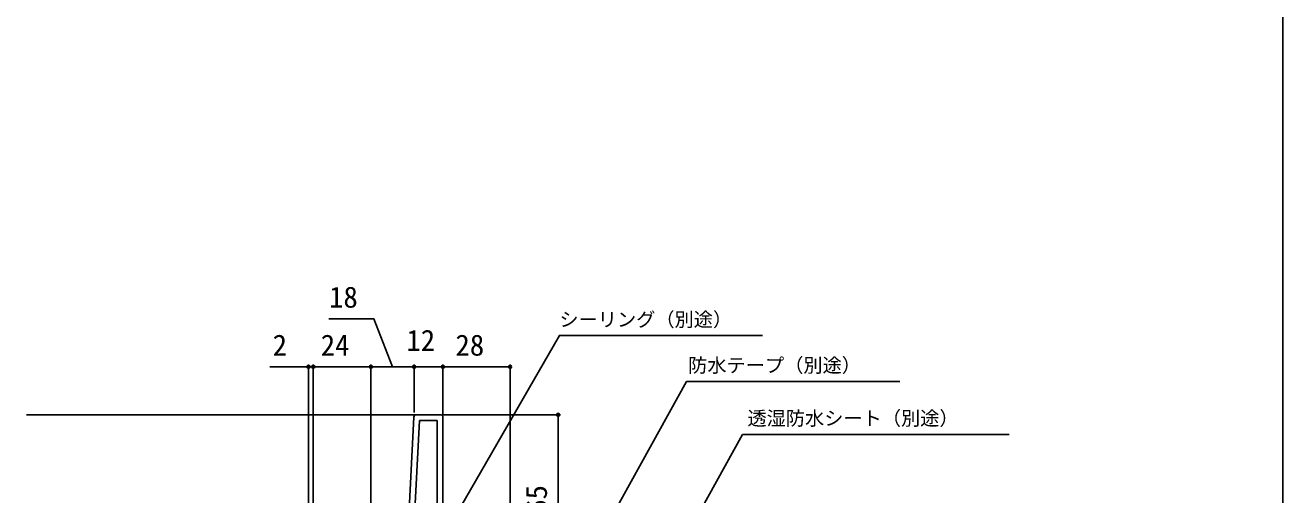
# Model space of a CAD drawing. Units: millimetres, scale not verified. Extents: x -525 to 525, y -783 to 778.
# Drawn here: x 1 to 525, y -396 to -200 of the extents above; entities that cross this region are included whole.
import ezdxf
from ezdxf.enums import TextEntityAlignment as Align

# ---------------------------------------------------------------- set-up
doc = ezdxf.new("R2010")
doc.units = ezdxf.units.MM
doc.header["$LTSCALE"] = 4
for name, color, linetype in [('0-2_YKK_11', 7, 'Continuous'), ('0-3_YKK_12', 2, 'Continuous'), ('0-6_YKK_D', 6, 'Continuous'), ('0-7_YKK_ZWAK', 7, 'Continuous')]:
    doc.layers.add(name, color=color, linetype=linetype)
doc.styles.add('ＭＳ ゴシック', font='')
doc.styles.get('ＭＳ ゴシック').set_extended_font_data('MS Gothic')

msp = doc.modelspace()

# ---------------------------------------------------------------- linework, layer by layer
at = {"layer": '0-2_YKK_11'}
msp.add_line((163.949, -362.7), (174, -362.7), dxfattribs=at)
for points in [[(146.174, -413.915), (151.8, -414.907), (151.8, -410.1), (146.444, -410.1), (145.576, -410.642), (145, -410.323), (145, -407.7), (160.642, -407.7), (162.95, -363.648)], [(175, -363.7), (175, -424.3), (203, -424.3), (203, -427.7), (201.1, -427.7), (200.6, -427.2), (200.1, -426.7), (175, -426.7), (175, -477.7), (170.758, -477.7), (170.575, -477.58), (170.025, -477.58), (169.842, -477.7), (167.2, -477.7)]]:
    msp.add_lwpolyline(points, dxfattribs=at)
msp.add_lwpolyline([(163.045, -407.7), (165.278, -365.1), (172.6, -365.1), (172.6, -407.7)], close=True, dxfattribs=at)
for centre, start, end in [((163.949, -363.7), 90, 176.99997), ((174, -363.7), 0.00001, 89.99999)]:
    msp.add_arc(centre, 1, start, end, dxfattribs=at)
at = {"layer": '0-3_YKK_12'}
msp.add_line((1.542, -362.7), (163.95, -362.7), dxfattribs=at)
at = {"layer": '0-6_YKK_D'}
for p, q in [((119, -342.7), (102.945, -342.7)), ((119, -475.4), (119, -341.7)), ((121.001, -342.7), (119, -342.7)), ((120.999, -411.918), (120.999, -341.7)), ((144.999, -342.7), (120.999, -342.7)), ((121.001, -411.918), (121.001, -341.7)), ((121.001, -342.7), (123.551, -342.7)), ((144.999, -407.199), (144.999, -341.7)), ((144.999, -407.2), (144.999, -341.7)), ((162.999, -342.7), (144.999, -342.7)), ((162.999, -361.7), (162.999, -341.7)), ((162.999, -361.7), (162.999, -341.7)), ((174.999, -342.7), (162.999, -342.7)), ((174.999, -362.7), (174.999, -341.7)), ((174.999, -362.7), (174.999, -341.7)), ((174.999, -342.7), (202.999, -342.7)), ((202.999, -423.8), (202.999, -341.7)), ((174.999, -362.7), (223.999, -362.7)), ((222.999, -362.7), (222.999, -427.7))]:
    msp.add_line(p, q, dxfattribs=at)
for points in [[(153.999, -342.7), (146.208, -322.7), (127.413, -322.7)], [(180.997, -403.44), (182.271, -401.231), (223.575, -329.63), (308.113, -329.63)], [(233.522, -426.699), (234.755, -424.467), (276.529, -348.856), (365.438, -348.856)], [(269.03, -426.699), (270.263, -424.467), (299.852, -370.945), (411.029, -370.945)]]:
    msp.add_lwpolyline(points, dxfattribs=at)
for centre in [(119, -342.7), (120.999, -342.7), (121.001, -342.7), (144.999, -342.7), (144.999, -342.7), (162.999, -342.7), (162.999, -342.7), (174.999, -342.7), (174.999, -342.7), (202.999, -342.7), (222.999, -362.7)]:
    msp.add_circle(centre, 0.637, dxfattribs=at)
at = {"layer": '0-7_YKK_ZWAK'}
msp.add_lwpolyline([(-525, -782.7), (525, -782.7), (525, 747.3)], dxfattribs=at)

# ---------------------------------------------------------------- texts
at = {"layer": '0-6_YKK_D', "style": 'ＭＳ ゴシック'}
for s, height, p in [('18', 8.798, (127.572, -320.7)), ('シーリング（別途）', 5.865, (223.533, -327.676)), ('2', 8.798, (104.059, -340.7)), ('24', 8.798, (124.102, -340.7)), ('12', 8.798, (159.795, -338.7)), ('28', 8.798, (180.238, -340.7)), ('防水テープ（別途）', 5.865, (277.214, -346.765)), ('透湿防水シート（別途）', 5.865, (301.896, -368.854))]:
    msp.add_text(s, height=height, dxfattribs=at).set_placement(p, align=Align.BOTTOM_LEFT)
msp.add_text('65', height=8.798, rotation=90, dxfattribs=at).set_placement((220.999, -403.961), align=Align.BOTTOM_LEFT)

doc.saveas('drawing.dxf')
